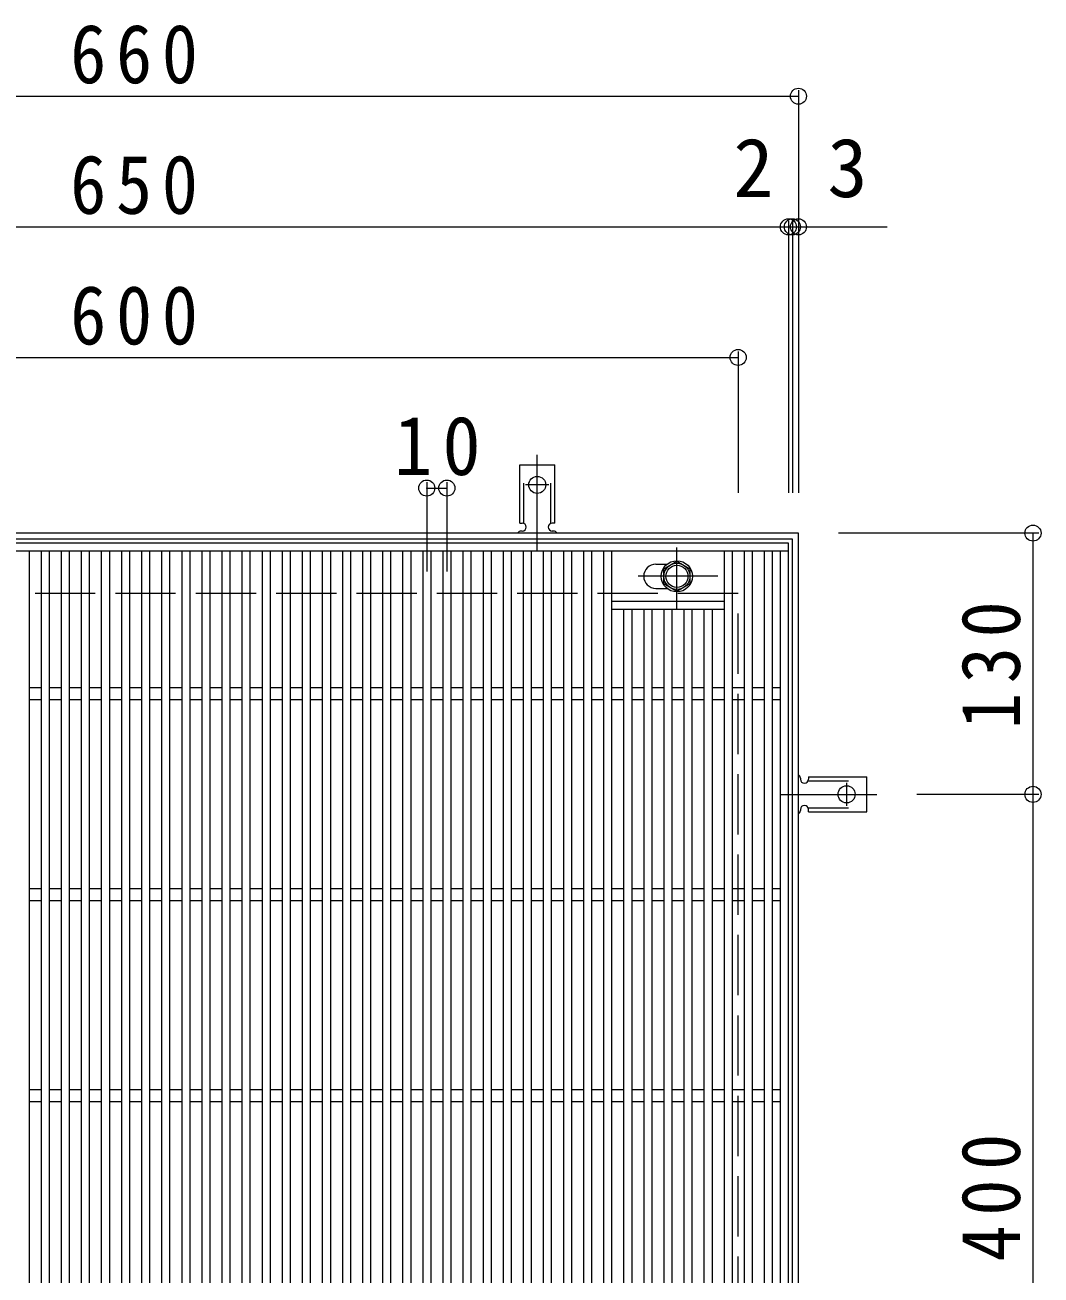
# Model space of a CAD drawing. Units: millimetres, scale not verified. Extents: x -1561 to 1646, y -1375 to 1309.
# Drawn here: x -55 to 451, y 687 to 1309 of the extents above; entities that cross this region are included whole.
import ezdxf
from ezdxf.enums import TextEntityAlignment as Align

# ---------------------------------------------------------------- set-up
doc = ezdxf.new("R2010")
doc.units = ezdxf.units.MM
doc.header["$LTSCALE"] = 10
doc.header["$PDMODE"] = 32
doc.header["$PDSIZE"] = 8
for name, pattern in [('CHAIN1', [8, 5, -1, 1, -1]), ('CHAIN2', [12, 9, -1, 1, -1]), ('DASHED2', [3, 2, -1]), ('DASHED3', [4, 3, -1])]:
    doc.linetypes.add(name, pattern=pattern)
for name, color, linetype, lineweight in [('C-1', 2, 'Continuous', 9), ('C-2', 3, 'Continuous', 9), ('C-4', 7, 'Continuous', 9), ('C-8', 4, 'Continuous', 9), ('C-A', 3, 'Continuous', 9)]:
    doc.layers.add(name, color=color, linetype=linetype, lineweight=lineweight)
doc.styles.add('ＭＳ ゴシック', font='')
doc.styles.get('ＭＳ ゴシック').set_extended_font_data('MS Gothic')

msp = doc.modelspace()

# ---------------------------------------------------------------- linework, layer by layer
at = {"layer": 'C-1'}
for p, q in [((330, 1056.48), (-330, 1056.48)), ((327, 1053.48), (-327, 1053.48))]:
    msp.add_line(p, q, dxfattribs=at)
at = {"layer": 'C-1', "linetype": 'DASHED3'}
msp.add_line((300, 1026.48), (-300, 1026.48), dxfattribs=at)
at = {"layer": 'C-1'}
for points in [[(-330, 396.48), (330, 396.48), (330, 1056.48)], [(-327, 399.48), (327, 399.48), (327, 1053.48)]]:
    msp.add_lwpolyline(points, dxfattribs=at)
at = {"layer": 'C-1', "linetype": 'DASHED3'}
msp.add_lwpolyline([(-300, 426.48), (300, 426.48), (300, 1026.48)], dxfattribs=at)
at = {"layer": 'C-2'}
for p, q in [((325, 1051.48), (-325, 1051.48)), ((325, 401.48), (325, 1051.48)), ((325, 1047.48), (-325, 1047.48)), ((-53, 1047.48), (-53, 405.48)), ((-47, 1047.48), (-47, 405.48)), ((-43, 1047.48), (-43, 405.48)), ((-37, 1047.48), (-37, 405.48)), ((-33, 1047.48), (-33, 405.48)), ((-27, 1047.48), (-27, 405.48)), ((-23, 1047.48), (-23, 405.48)), ((-17, 1047.48), (-17, 405.48)), ((-13, 1047.48), (-13, 405.48)), ((-7, 1047.48), (-7, 405.48)), ((-3, 1047.48), (-3, 405.48)), ((3, 1047.48), (3, 405.48)), ((7, 1047.48), (7, 405.48)), ((13, 1047.48), (13, 405.48)), ((17, 1047.48), (17, 405.48)), ((23, 1047.48), (23, 405.48)), ((27, 1047.48), (27, 405.48)), ((33, 1047.48), (33, 405.48)), ((37, 1047.48), (37, 405.48)), ((43, 1047.48), (43, 405.48)), ((47, 1047.48), (47, 405.48)), ((53, 1047.48), (53, 405.48)), ((57, 1047.48), (57, 405.48)), ((63, 1047.48), (63, 405.48)), ((67, 1047.48), (67, 405.48)), ((73, 1047.48), (73, 405.48)), ((77, 1047.48), (77, 405.48)), ((83, 1047.48), (83, 405.48)), ((87, 1047.48), (87, 405.48)), ((93, 1047.48), (93, 405.48)), ((97, 1047.48), (97, 405.48)), ((103, 1047.48), (103, 405.48)), ((107, 1047.48), (107, 405.48)), ((113, 1047.48), (113, 405.48)), ((117, 1047.48), (117, 405.48)), ((123, 1047.48), (123, 405.48)), ((127, 1047.48), (127, 405.48)), ((133, 1047.48), (133, 405.48)), ((137, 1047.48), (137, 405.48)), ((143, 1047.48), (143, 405.48)), ((147, 1047.48), (147, 405.48)), ((153, 1047.48), (153, 405.48)), ((157, 1047.48), (157, 405.48)), ((163, 1047.48), (163, 405.48)), ((167, 1047.48), (167, 405.48)), ((173, 1047.48), (173, 405.48)), ((177, 1047.48), (177, 405.48)), ((183, 1047.48), (183, 405.48)), ((187, 1047.48), (187, 405.48)), ((193, 1047.48), (193, 405.48)), ((197, 1047.48), (197, 405.48)), ((203, 1047.48), (203, 405.48)), ((207, 1047.48), (207, 405.48)), ((213, 1047.48), (213, 405.48)), ((217, 1047.48), (217, 405.48)), ((223, 1047.48), (223, 405.48)), ((227, 1047.48), (227, 405.48)), ((233, 1047.48), (233, 405.48)), ((237, 1047.48), (237, 405.48)), ((293, 1047.48), (293, 405.48)), ((297, 1047.48), (297, 405.48)), ((303, 1047.48), (303, 405.48)), ((307, 1047.48), (307, 405.48)), ((313, 1047.48), (313, 405.48)), ((317, 1047.48), (317, 405.48)), ((321, 405.48), (321, 1047.48)), ((259, 1040.98), (264.59, 1040.98)), ((259, 1028.98), (264.6, 1028.98)), ((293, 1022.48), (237, 1022.48)), ((293, 1018.48), (237, 1018.48)), ((243, 1018.48), (243, 434.49)), ((247, 1018.48), (247, 434.49)), ((253, 1018.48), (253, 434.49)), ((257, 1018.48), (257, 434.49)), ((263, 1018.48), (263, 434.49)), ((267, 1018.48), (267, 434.49)), ((273, 1018.48), (273, 434.49)), ((277, 1018.48), (277, 434.49)), ((283, 1018.48), (283, 434.49)), ((287, 1018.48), (287, 434.49)), ((-47, 979.48), (-53, 979.48)), ((-37, 979.48), (-43, 979.48)), ((-27, 979.48), (-33, 979.48)), ((-17, 979.48), (-23, 979.48)), ((-7, 979.48), (-13, 979.48)), ((3, 979.48), (-3, 979.48)), ((13, 979.48), (7, 979.48)), ((23, 979.48), (17, 979.48)), ((33, 979.48), (27, 979.48)), ((43, 979.48), (37, 979.48)), ((53, 979.48), (47, 979.48)), ((63, 979.48), (57, 979.48)), ((73, 979.48), (67, 979.48)), ((83, 979.48), (77, 979.48)), ((93, 979.48), (87, 979.48)), ((103, 979.48), (97, 979.48)), ((113, 979.48), (107, 979.48)), ((123, 979.48), (117, 979.48)), ((133, 979.48), (127, 979.48)), ((143, 979.48), (137, 979.48)), ((153, 979.48), (147, 979.48)), ((163, 979.48), (157, 979.48)), ((173, 979.48), (167, 979.48)), ((183, 979.48), (177, 979.48)), ((193, 979.48), (187, 979.48)), ((203, 979.48), (197, 979.48)), ((213, 979.48), (207, 979.48)), ((223, 979.48), (217, 979.48)), ((233, 979.48), (227, 979.48)), ((243, 979.48), (237, 979.48)), ((253, 979.48), (247, 979.48)), ((263, 979.48), (257, 979.48)), ((273, 979.48), (267, 979.48)), ((283, 979.48), (277, 979.48)), ((293, 979.48), (287, 979.48)), ((303, 979.48), (297, 979.48)), ((313, 979.48), (307, 979.48)), ((321, 979.48), (317, 979.48)), ((-47, 973.48), (-53, 973.48)), ((-37, 973.48), (-43, 973.48)), ((-27, 973.48), (-33, 973.48)), ((-17, 973.48), (-23, 973.48)), ((-7, 973.48), (-13, 973.48)), ((3, 973.48), (-3, 973.48)), ((13, 973.48), (7, 973.48)), ((23, 973.48), (17, 973.48)), ((33, 973.48), (27, 973.48)), ((43, 973.48), (37, 973.48)), ((53, 973.48), (47, 973.48)), ((63, 973.48), (57, 973.48)), ((73, 973.48), (67, 973.48)), ((83, 973.48), (77, 973.48)), ((93, 973.48), (87, 973.48)), ((103, 973.48), (97, 973.48)), ((113, 973.48), (107, 973.48)), ((123, 973.48), (117, 973.48)), ((133, 973.48), (127, 973.48)), ((143, 973.48), (137, 973.48)), ((153, 973.48), (147, 973.48)), ((163, 973.48), (157, 973.48)), ((173, 973.48), (167, 973.48)), ((183, 973.48), (177, 973.48)), ((193, 973.48), (187, 973.48)), ((203, 973.48), (197, 973.48)), ((213, 973.48), (207, 973.48)), ((223, 973.48), (217, 973.48)), ((233, 973.48), (227, 973.48)), ((243, 973.48), (237, 973.48)), ((253, 973.48), (247, 973.48)), ((263, 973.48), (257, 973.48)), ((273, 973.48), (267, 973.48)), ((283, 973.48), (277, 973.48)), ((293, 973.48), (287, 973.48)), ((303, 973.48), (297, 973.48)), ((313, 973.48), (307, 973.48)), ((321, 973.48), (317, 973.48)), ((-47, 879.48), (-53, 879.48)), ((-37, 879.48), (-43, 879.48)), ((-27, 879.48), (-33, 879.48)), ((-17, 879.48), (-23, 879.48)), ((-7, 879.48), (-13, 879.48)), ((3, 879.48), (-3, 879.48)), ((13, 879.48), (7, 879.48)), ((23, 879.48), (17, 879.48)), ((33, 879.48), (27, 879.48)), ((43, 879.48), (37, 879.48)), ((53, 879.48), (47, 879.48)), ((63, 879.48), (57, 879.48)), ((73, 879.48), (67, 879.48)), ((83, 879.48), (77, 879.48)), ((93, 879.48), (87, 879.48)), ((103, 879.48), (97, 879.48)), ((113, 879.48), (107, 879.48)), ((123, 879.48), (117, 879.48)), ((133, 879.48), (127, 879.48)), ((143, 879.48), (137, 879.48)), ((153, 879.48), (147, 879.48)), ((163, 879.48), (157, 879.48)), ((173, 879.48), (167, 879.48)), ((183, 879.48), (177, 879.48)), ((193, 879.48), (187, 879.48)), ((203, 879.48), (197, 879.48)), ((213, 879.48), (207, 879.48)), ((223, 879.48), (217, 879.48)), ((233, 879.48), (227, 879.48)), ((243, 879.48), (237, 879.48)), ((253, 879.48), (247, 879.48)), ((263, 879.48), (257, 879.48)), ((273, 879.48), (267, 879.48)), ((283, 879.48), (277, 879.48)), ((293, 879.48), (287, 879.48)), ((303, 879.48), (297, 879.48)), ((313, 879.48), (307, 879.48)), ((321, 879.48), (317, 879.48)), ((-47, 873.48), (-53, 873.48)), ((-37, 873.48), (-43, 873.48)), ((-27, 873.48), (-33, 873.48)), ((-17, 873.48), (-23, 873.48)), ((-7, 873.48), (-13, 873.48)), ((3, 873.48), (-3, 873.48)), ((13, 873.48), (7, 873.48)), ((23, 873.48), (17, 873.48)), ((33, 873.48), (27, 873.48)), ((43, 873.48), (37, 873.48)), ((53, 873.48), (47, 873.48)), ((63, 873.48), (57, 873.48)), ((73, 873.48), (67, 873.48)), ((83, 873.48), (77, 873.48)), ((93, 873.48), (87, 873.48)), ((103, 873.48), (97, 873.48)), ((113, 873.48), (107, 873.48)), ((123, 873.48), (117, 873.48)), ((133, 873.48), (127, 873.48)), ((143, 873.48), (137, 873.48)), ((153, 873.48), (147, 873.48)), ((163, 873.48), (157, 873.48)), ((173, 873.48), (167, 873.48)), ((183, 873.48), (177, 873.48)), ((193, 873.48), (187, 873.48)), ((203, 873.48), (197, 873.48)), ((213, 873.48), (207, 873.48)), ((223, 873.48), (217, 873.48)), ((233, 873.48), (227, 873.48)), ((243, 873.48), (237, 873.48)), ((253, 873.48), (247, 873.48)), ((263, 873.48), (257, 873.48)), ((273, 873.48), (267, 873.48)), ((283, 873.48), (277, 873.48)), ((293, 873.48), (287, 873.48)), ((303, 873.48), (297, 873.48)), ((313, 873.48), (307, 873.48)), ((321, 873.48), (317, 873.48)), ((-47, 779.48), (-53, 779.48)), ((-37, 779.48), (-43, 779.48)), ((-27, 779.48), (-33, 779.48)), ((-17, 779.48), (-23, 779.48)), ((-7, 779.48), (-13, 779.48)), ((3, 779.48), (-3, 779.48)), ((13, 779.48), (7, 779.48)), ((23, 779.48), (17, 779.48)), ((33, 779.48), (27, 779.48)), ((43, 779.48), (37, 779.48)), ((53, 779.48), (47, 779.48)), ((63, 779.48), (57, 779.48)), ((73, 779.48), (67, 779.48)), ((83, 779.48), (77, 779.48)), ((93, 779.48), (87, 779.48)), ((103, 779.48), (97, 779.48)), ((113, 779.48), (107, 779.48)), ((123, 779.48), (117, 779.48)), ((133, 779.48), (127, 779.48)), ((143, 779.48), (137, 779.48)), ((153, 779.48), (147, 779.48)), ((163, 779.48), (157, 779.48)), ((173, 779.48), (167, 779.48)), ((183, 779.48), (177, 779.48)), ((193, 779.48), (187, 779.48)), ((203, 779.48), (197, 779.48)), ((213, 779.48), (207, 779.48)), ((223, 779.48), (217, 779.48)), ((233, 779.48), (227, 779.48)), ((243, 779.48), (237, 779.48)), ((253, 779.48), (247, 779.48)), ((263, 779.48), (257, 779.48)), ((273, 779.48), (267, 779.48)), ((283, 779.48), (277, 779.48)), ((293, 779.48), (287, 779.48)), ((303, 779.48), (297, 779.48)), ((313, 779.48), (307, 779.48)), ((321, 779.48), (317, 779.48)), ((-47, 773.48), (-53, 773.48)), ((-37, 773.48), (-43, 773.48)), ((-27, 773.48), (-33, 773.48)), ((-17, 773.48), (-23, 773.48)), ((-7, 773.48), (-13, 773.48)), ((3, 773.48), (-3, 773.48)), ((13, 773.48), (7, 773.48)), ((23, 773.48), (17, 773.48)), ((33, 773.48), (27, 773.48)), ((43, 773.48), (37, 773.48)), ((53, 773.48), (47, 773.48)), ((63, 773.48), (57, 773.48)), ((73, 773.48), (67, 773.48)), ((83, 773.48), (77, 773.48)), ((93, 773.48), (87, 773.48)), ((103, 773.48), (97, 773.48)), ((113, 773.48), (107, 773.48)), ((123, 773.48), (117, 773.48)), ((133, 773.48), (127, 773.48)), ((143, 773.48), (137, 773.48)), ((153, 773.48), (147, 773.48)), ((163, 773.48), (157, 773.48)), ((173, 773.48), (167, 773.48)), ((183, 773.48), (177, 773.48)), ((193, 773.48), (187, 773.48)), ((203, 773.48), (197, 773.48)), ((213, 773.48), (207, 773.48)), ((223, 773.48), (217, 773.48)), ((233, 773.48), (227, 773.48)), ((243, 773.48), (237, 773.48)), ((253, 773.48), (247, 773.48)), ((263, 773.48), (257, 773.48)), ((273, 773.48), (267, 773.48)), ((283, 773.48), (277, 773.48)), ((293, 773.48), (287, 773.48)), ((303, 773.48), (297, 773.48)), ((313, 773.48), (307, 773.48)), ((321, 773.48), (317, 773.48))]:
    msp.add_line(p, q, dxfattribs=at)
msp.add_arc((259, 1034.98), 6, 90, 270, dxfattribs=at)
at = {"layer": 'C-4'}
for p, q in [((330, 1276.9), (330, 1076.48)), ((-330, 1273.9), (330, 1273.9)), ((-325, 1208.9), (325, 1208.9)), ((325, 1211.9), (325, 1076.48)), ((325, 1208.9), (327, 1208.9)), ((327, 1211.9), (327, 1076.48)), ((327, 1208.9), (330, 1208.9)), ((330, 1208.9), (374.17, 1208.9)), ((300, 1146.9), (300, 1076.48)), ((-300, 1143.9), (300, 1143.9)), ((145, 1081.9), (145, 1037.44)), ((145, 1078.9), (155, 1078.9)), ((155, 1081.9), (155, 1037.44)), ((449.76, 1056.48), (350, 1056.48)), ((446.76, 1056.48), (446.76, 926.48)), ((449.76, 926.48), (389, 926.48)), ((446.76, 926.48), (446.76, 526.49))]:
    msp.add_line(p, q, dxfattribs=at)
for p in [(330, 1273.9), (325, 1208.9), (327, 1208.9), (330, 1208.9), (300, 1143.9), (145, 1078.9), (155, 1078.9), (446.76, 1056.48), (446.76, 926.48)]:
    msp.add_point(p, dxfattribs=at)
at = {"layer": 'C-8', "linetype": 'CHAIN1'}
for p, q in [((269.5, 1019.01), (269.5, 1049.37)), ((289.97, 1034.98), (250.28, 1034.98))]:
    msp.add_line(p, q, dxfattribs=at)
at = {"layer": 'C-8'}
msp.add_lwpolyline([(263, 1031.23), (263, 1038.74), (269.5, 1042.49), (276, 1038.74), (276, 1031.23), (269.5, 1027.48)], close=True, dxfattribs=at)
for radius in [7.75, 6.5, 5.5]:
    msp.add_circle((269.5, 1034.98), radius, dxfattribs=at)
at = {"layer": 'C-A', "color": 7, "linetype": 'CHAIN2'}
for p, q in [((200, 1047.48), (200, 1095.48)), ((205.78, 1080.48), (194.22, 1080.48)), ((354, 932.26), (354, 920.71)), ((321, 926.48), (369, 926.48))]:
    msp.add_line(p, q, dxfattribs=at)
at = {"layer": 'C-A'}
for p, q in [((191.25, 1061.48), (191.25, 1090.48)), ((191.25, 1090.48), (208.75, 1090.48)), ((208.75, 1061.48), (208.75, 1090.48)), ((191.25, 1061.48), (192.5, 1061.48)), ((208.75, 1061.48), (207.5, 1061.48)), ((192.5, 1057.48), (191.99, 1057.48)), ((208, 1057.48), (207.5, 1057.48)), ((331, 934.48), (331, 933.98)), ((335, 935.23), (335, 933.98)), ((335, 935.23), (364, 935.23)), ((364, 917.73), (364, 935.23)), ((331, 918.99), (331, 918.48)), ((335, 917.73), (335, 918.98)), ((335, 917.73), (364, 917.73))]:
    msp.add_line(p, q, dxfattribs=at)
at = {"layer": 'C-A', "linetype": 'DASHED2'}
for p, q in [((193.25, 1061.34), (193.25, 1090.48)), ((206.75, 1061.34), (206.75, 1090.48)), ((334.85, 933.23), (364, 933.23)), ((334.85, 919.73), (364, 919.73))]:
    msp.add_line(p, q, dxfattribs=at)
at = {"layer": 'C-A'}
for centre in [(200, 1080.48), (354, 926.48)]:
    msp.add_circle(centre, 4.25, dxfattribs=at)
for centre, start, end in [((192.5, 1059.48), 270.13329, 90), ((207.5, 1059.48), 90, 270), ((192, 1055.48), 90.24162, 150.00072), ((208, 1055.48), 29.99951, 89.72403), ((329, 934.48), 0.27597, 60.00049), ((333, 933.98), 180, 0), ((333, 918.98), 0, 179.86671), ((329, 918.48), 299.99928, 359.75838)]:
    msp.add_arc(centre, 2, start, end, dxfattribs=at)

# ---------------------------------------------------------------- texts
at = {"layer": 'C-4', "color": 2, "style": 'ＭＳ ゴシック'}
for s, p in [('2', (297.61, 1214.9)), ('3', (344.44, 1214.9))]:
    msp.add_text(s, height=29.33, dxfattribs=at).set_placement(p, align=Align.BOTTOM_LEFT)
at = {"layer": 'C-4', "color": 2, "char_height": 29.33, "attachment_point": 7, "style": 'ＭＳ ゴシック'}
for s, insert in [('\\T1.27;\\W0.9;660', (-32.5, 1279.9)), ('\\T1.27;\\W0.9;650', (-32.5, 1214.9)), ('\\T1.27;\\W0.9;600', (-32.5, 1149.9)), ('\\T1.27;\\W0.95;10', (128.75, 1084.9))]:
    msp.add_mtext(s, dxfattribs=dict(at, insert=insert))
at = {"layer": 'C-4', "color": 2, "char_height": 29.33, "attachment_point": 7, "rotation": 90, "style": 'ＭＳ ゴシック'}
for s, insert in [('\\T1.27;\\W0.9;130', (440.76, 958.98)), ('\\T1.27;\\W0.9;400', (440.76, 693.99))]:
    msp.add_mtext(s, dxfattribs=dict(at, insert=insert))

doc.saveas('drawing.dxf')
